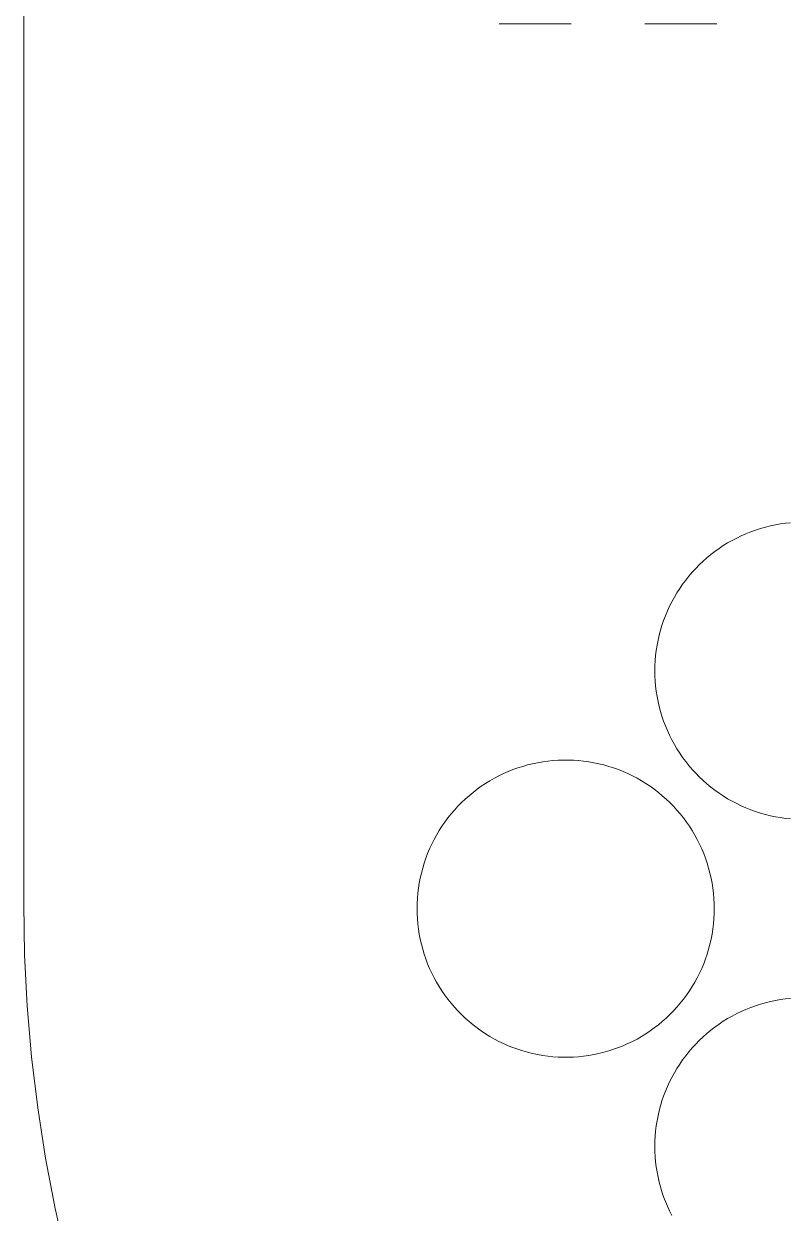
# Model space of a CAD drawing. Header units: millimetres. Extents: x 8434 to 10928, y 788 to 2545.
# Drawn here: x 8551.5 to 8583.6, y 887.5 to 937.5 of the extents above; entities that cross this region are included whole.
import ezdxf

# ---------------------------------------------------------------- set-up
doc = ezdxf.new("R2010")
doc.units = ezdxf.units.MM
doc.layers.add('ZANO_R', color=7, linetype='Continuous', lineweight=0)

msp = doc.modelspace()

# ---------------------------------------------------------------- linework, layer by layer
at = {"layer": 'ZANO_R'}
for p, q in [((8551.535, 1180.541), (8551.535, 900.541)), ((8574.559, 937.541), (8571.535, 937.541)), ((8580.683, 937.541), (8577.659, 937.541)), ((8582.314, 916.25), (8582.519, 916.316)), ((8582.519, 916.316), (8582.727, 916.374)), ((8582.727, 916.374), (8582.936, 916.426)), ((8582.936, 916.426), (8583.148, 916.47)), ((8583.148, 916.47), (8583.36, 916.507)), ((8583.36, 916.507), (8583.574, 916.537)), ((8583.574, 916.537), (8583.788, 916.559)), ((8581.14, 915.709), (8581.328, 915.816)), ((8581.328, 915.816), (8581.519, 915.916)), ((8581.519, 915.916), (8581.713, 916.01)), ((8581.713, 916.01), (8581.91, 916.097)), ((8581.91, 916.097), (8582.111, 916.177)), ((8582.111, 916.177), (8582.314, 916.25)), ((8580.43, 915.219), (8580.601, 915.351)), ((8580.601, 915.351), (8580.777, 915.476)), ((8580.777, 915.476), (8580.956, 915.596)), ((8580.956, 915.596), (8581.14, 915.709)), ((8579.946, 914.79), (8580.103, 914.939)), ((8580.103, 914.939), (8580.264, 915.082)), ((8580.264, 915.082), (8580.43, 915.219)), ((8579.374, 914.145), (8579.509, 914.313)), ((8579.509, 914.313), (8579.649, 914.477)), ((8579.649, 914.477), (8579.795, 914.636)), ((8579.795, 914.636), (8579.946, 914.79)), ((8579.123, 913.794), (8579.246, 913.971)), ((8579.246, 913.971), (8579.374, 914.145)), ((8578.793, 913.237), (8578.897, 913.427)), ((8578.897, 913.427), (8579.007, 913.612)), ((8579.007, 913.612), (8579.123, 913.794)), ((8578.522, 912.65), (8578.606, 912.849)), ((8578.606, 912.849), (8578.696, 913.045)), ((8578.696, 913.045), (8578.793, 913.237)), ((8578.376, 912.244), (8578.446, 912.448)), ((8578.446, 912.448), (8578.522, 912.65)), ((8578.211, 911.618), (8578.259, 911.828)), ((8578.259, 911.828), (8578.314, 912.037)), ((8578.314, 912.037), (8578.376, 912.244)), ((8578.137, 911.193), (8578.17, 911.406)), ((8578.17, 911.406), (8578.211, 911.618)), ((8578.092, 910.764), (8578.111, 910.979)), ((8578.111, 910.979), (8578.137, 911.193)), ((8578.077, 910.333), (8578.081, 910.548)), ((8578.081, 910.117), (8578.077, 910.333)), ((8578.081, 910.548), (8578.092, 910.764)), ((8578.092, 909.902), (8578.081, 910.117)), ((8578.111, 909.687), (8578.092, 909.902)), ((8578.137, 909.472), (8578.111, 909.687)), ((8578.17, 909.259), (8578.137, 909.472)), ((8578.211, 909.047), (8578.17, 909.259)), ((8578.259, 908.837), (8578.211, 909.047)), ((8578.314, 908.628), (8578.259, 908.837)), ((8578.376, 908.422), (8578.314, 908.628)), ((8578.446, 908.218), (8578.376, 908.422)), ((8578.522, 908.016), (8578.446, 908.218)), ((8578.606, 907.817), (8578.522, 908.016)), ((8578.696, 907.621), (8578.606, 907.817)), ((8578.793, 907.428), (8578.696, 907.621)), ((8578.897, 907.239), (8578.793, 907.428)), ((8579.007, 907.053), (8578.897, 907.239)), ((8579.123, 906.872), (8579.007, 907.053)), ((8579.246, 906.694), (8579.123, 906.872)), ((8572.314, 906.25), (8572.519, 906.316)), ((8572.519, 906.316), (8572.727, 906.374)), ((8572.727, 906.374), (8572.936, 906.426)), ((8572.936, 906.426), (8573.148, 906.47)), ((8573.148, 906.47), (8573.36, 906.507)), ((8573.36, 906.507), (8573.574, 906.537)), ((8573.574, 906.537), (8573.788, 906.559)), ((8573.788, 906.559), (8574.004, 906.574)), ((8574.004, 906.574), (8574.219, 906.582)), ((8574.219, 906.582), (8574.435, 906.582)), ((8574.435, 906.582), (8574.651, 906.574)), ((8574.651, 906.574), (8574.866, 906.559)), ((8574.866, 906.559), (8575.081, 906.537)), ((8575.081, 906.537), (8575.294, 906.507)), ((8575.294, 906.507), (8575.507, 906.47)), ((8575.507, 906.47), (8575.718, 906.426)), ((8575.718, 906.426), (8575.927, 906.374)), ((8575.927, 906.374), (8576.135, 906.316)), ((8576.135, 906.316), (8576.34, 906.25)), ((8579.374, 906.521), (8579.246, 906.694)), ((8579.509, 906.352), (8579.374, 906.521)), ((8579.649, 906.188), (8579.509, 906.352)), ((8571.14, 905.709), (8571.328, 905.816)), ((8571.328, 905.816), (8571.519, 905.916)), ((8571.519, 905.916), (8571.713, 906.01)), ((8571.713, 906.01), (8571.91, 906.097)), ((8571.91, 906.097), (8572.111, 906.177)), ((8572.111, 906.177), (8572.314, 906.25)), ((8576.34, 906.25), (8576.543, 906.177)), ((8576.543, 906.177), (8576.744, 906.097)), ((8576.744, 906.097), (8576.941, 906.01)), ((8576.941, 906.01), (8577.136, 905.916)), ((8577.136, 905.916), (8577.327, 905.816)), ((8577.327, 905.816), (8577.514, 905.709)), ((8579.795, 906.029), (8579.649, 906.188)), ((8579.946, 905.875), (8579.795, 906.029)), ((8580.103, 905.727), (8579.946, 905.875)), ((8570.43, 905.219), (8570.601, 905.351)), ((8570.601, 905.351), (8570.777, 905.476)), ((8570.777, 905.476), (8570.956, 905.596)), ((8570.956, 905.596), (8571.14, 905.709)), ((8577.514, 905.709), (8577.698, 905.596)), ((8577.698, 905.596), (8577.878, 905.476)), ((8577.878, 905.476), (8578.053, 905.351)), ((8578.053, 905.351), (8578.224, 905.219)), ((8580.264, 905.584), (8580.103, 905.727)), ((8580.43, 905.446), (8580.264, 905.584)), ((8580.601, 905.315), (8580.43, 905.446)), ((8580.777, 905.189), (8580.601, 905.315)), ((8569.946, 904.79), (8570.103, 904.939)), ((8570.103, 904.939), (8570.264, 905.082)), ((8570.264, 905.082), (8570.43, 905.219)), ((8578.224, 905.219), (8578.39, 905.082)), ((8578.39, 905.082), (8578.552, 904.939)), ((8578.552, 904.939), (8578.708, 904.79)), ((8580.956, 905.07), (8580.777, 905.189)), ((8581.14, 904.956), (8580.956, 905.07)), ((8581.328, 904.85), (8581.14, 904.956)), ((8581.519, 904.749), (8581.328, 904.85)), ((8569.374, 904.145), (8569.509, 904.313)), ((8569.509, 904.313), (8569.649, 904.477)), ((8569.649, 904.477), (8569.795, 904.636)), ((8569.795, 904.636), (8569.946, 904.79)), ((8578.708, 904.79), (8578.86, 904.636)), ((8578.86, 904.636), (8579.005, 904.477)), ((8579.005, 904.477), (8579.146, 904.313)), ((8579.146, 904.313), (8579.28, 904.145)), ((8581.713, 904.656), (8581.519, 904.749)), ((8581.91, 904.569), (8581.713, 904.656)), ((8582.111, 904.489), (8581.91, 904.569)), ((8582.314, 904.416), (8582.111, 904.489)), ((8582.519, 904.35), (8582.314, 904.416)), ((8582.727, 904.291), (8582.519, 904.35)), ((8569.123, 903.794), (8569.246, 903.971)), ((8569.246, 903.971), (8569.374, 904.145)), ((8579.28, 904.145), (8579.409, 903.971)), ((8579.409, 903.971), (8579.531, 903.794)), ((8582.936, 904.239), (8582.727, 904.291)), ((8583.148, 904.195), (8582.936, 904.239)), ((8583.36, 904.158), (8583.148, 904.195)), ((8583.574, 904.128), (8583.36, 904.158)), ((8583.788, 904.106), (8583.574, 904.128)), ((8568.793, 903.237), (8568.897, 903.427)), ((8568.897, 903.427), (8569.007, 903.612)), ((8569.007, 903.612), (8569.123, 903.794)), ((8579.531, 903.794), (8579.648, 903.612)), ((8579.648, 903.612), (8579.758, 903.427)), ((8579.758, 903.427), (8579.861, 903.237)), ((8568.522, 902.65), (8568.606, 902.849)), ((8568.606, 902.849), (8568.696, 903.045)), ((8568.696, 903.045), (8568.793, 903.237)), ((8579.861, 903.237), (8579.958, 903.045)), ((8579.958, 903.045), (8580.048, 902.849)), ((8580.048, 902.849), (8580.132, 902.65)), ((8568.376, 902.244), (8568.446, 902.448)), ((8568.446, 902.448), (8568.522, 902.65)), ((8580.132, 902.65), (8580.208, 902.448)), ((8580.208, 902.448), (8580.278, 902.244)), ((8568.211, 901.618), (8568.259, 901.828)), ((8568.259, 901.828), (8568.314, 902.037)), ((8568.314, 902.037), (8568.376, 902.244)), ((8580.278, 902.244), (8580.34, 902.037)), ((8580.34, 902.037), (8580.396, 901.828)), ((8580.396, 901.828), (8580.444, 901.618)), ((8568.137, 901.193), (8568.17, 901.406)), ((8568.17, 901.406), (8568.211, 901.618)), ((8580.444, 901.618), (8580.484, 901.406)), ((8580.484, 901.406), (8580.518, 901.193)), ((8568.092, 900.764), (8568.111, 900.979)), ((8568.111, 900.979), (8568.137, 901.193)), ((8580.518, 901.193), (8580.544, 900.979)), ((8580.544, 900.979), (8580.562, 900.764)), ((8551.535, 900.541), (8551.572, 898.39)), ((8568.077, 900.333), (8568.081, 900.548)), ((8568.081, 900.117), (8568.077, 900.333)), ((8568.081, 900.548), (8568.092, 900.764)), ((8580.562, 900.764), (8580.573, 900.548)), ((8580.573, 900.548), (8580.577, 900.333)), ((8580.577, 900.333), (8580.573, 900.117)), ((8568.092, 899.902), (8568.081, 900.117)), ((8568.111, 899.687), (8568.092, 899.902)), ((8580.562, 899.902), (8580.544, 899.687)), ((8580.573, 900.117), (8580.562, 899.902)), ((8568.137, 899.472), (8568.111, 899.687)), ((8568.17, 899.259), (8568.137, 899.472)), ((8580.518, 899.472), (8580.484, 899.259)), ((8580.544, 899.687), (8580.518, 899.472)), ((8568.211, 899.047), (8568.17, 899.259)), ((8568.259, 898.837), (8568.211, 899.047)), ((8568.314, 898.628), (8568.259, 898.837)), ((8580.396, 898.837), (8580.34, 898.628)), ((8580.444, 899.047), (8580.396, 898.837)), ((8580.484, 899.259), (8580.444, 899.047)), ((8551.572, 898.39), (8551.682, 896.242)), ((8568.376, 898.422), (8568.314, 898.628)), ((8568.446, 898.218), (8568.376, 898.422)), ((8580.278, 898.422), (8580.208, 898.218)), ((8580.34, 898.628), (8580.278, 898.422)), ((8568.522, 898.016), (8568.446, 898.218)), ((8568.606, 897.817), (8568.522, 898.016)), ((8568.696, 897.621), (8568.606, 897.817)), ((8580.048, 897.817), (8579.958, 897.621)), ((8580.132, 898.016), (8580.048, 897.817)), ((8580.208, 898.218), (8580.132, 898.016)), ((8568.793, 897.428), (8568.696, 897.621)), ((8568.897, 897.239), (8568.793, 897.428)), ((8579.861, 897.428), (8579.758, 897.239)), ((8579.958, 897.621), (8579.861, 897.428)), ((8569.007, 897.053), (8568.897, 897.239)), ((8569.123, 896.872), (8569.007, 897.053)), ((8569.246, 896.694), (8569.123, 896.872)), ((8579.531, 896.872), (8579.409, 896.694)), ((8579.648, 897.053), (8579.531, 896.872)), ((8579.758, 897.239), (8579.648, 897.053)), ((8569.374, 896.521), (8569.246, 896.694)), ((8569.509, 896.352), (8569.374, 896.521)), ((8569.649, 896.188), (8569.509, 896.352)), ((8579.146, 896.352), (8579.005, 896.188)), ((8579.28, 896.521), (8579.146, 896.352)), ((8579.409, 896.694), (8579.28, 896.521)), ((8582.314, 896.25), (8582.519, 896.316)), ((8582.519, 896.316), (8582.727, 896.374)), ((8582.727, 896.374), (8582.936, 896.426)), ((8582.936, 896.426), (8583.148, 896.47)), ((8583.148, 896.47), (8583.36, 896.507)), ((8583.36, 896.507), (8583.574, 896.537)), ((8583.574, 896.537), (8583.788, 896.559)), ((8551.682, 896.242), (8551.866, 894.098)), ((8569.795, 896.029), (8569.649, 896.188)), ((8569.946, 895.875), (8569.795, 896.029)), ((8570.103, 895.727), (8569.946, 895.875)), ((8578.708, 895.875), (8578.552, 895.727)), ((8578.86, 896.029), (8578.708, 895.875)), ((8579.005, 896.188), (8578.86, 896.029)), ((8581.14, 895.709), (8581.328, 895.816)), ((8581.328, 895.816), (8581.519, 895.916)), ((8581.519, 895.916), (8581.713, 896.01)), ((8581.713, 896.01), (8581.91, 896.097)), ((8581.91, 896.097), (8582.111, 896.177)), ((8582.111, 896.177), (8582.314, 896.25)), ((8570.264, 895.584), (8570.103, 895.727)), ((8570.43, 895.446), (8570.264, 895.584)), ((8570.601, 895.315), (8570.43, 895.446)), ((8570.777, 895.189), (8570.601, 895.315)), ((8578.053, 895.315), (8577.878, 895.189)), ((8578.224, 895.446), (8578.053, 895.315)), ((8578.39, 895.584), (8578.224, 895.446)), ((8578.552, 895.727), (8578.39, 895.584)), ((8580.43, 895.219), (8580.601, 895.351)), ((8580.601, 895.351), (8580.777, 895.476)), ((8580.777, 895.476), (8580.956, 895.596)), ((8580.956, 895.596), (8581.14, 895.709)), ((8570.956, 895.07), (8570.777, 895.189)), ((8571.14, 894.956), (8570.956, 895.07)), ((8571.328, 894.85), (8571.14, 894.956)), ((8571.519, 894.749), (8571.328, 894.85)), ((8577.327, 894.85), (8577.136, 894.749)), ((8577.514, 894.956), (8577.327, 894.85)), ((8577.698, 895.07), (8577.514, 894.956)), ((8577.878, 895.189), (8577.698, 895.07)), ((8579.946, 894.79), (8580.103, 894.939)), ((8580.103, 894.939), (8580.264, 895.082)), ((8580.264, 895.082), (8580.43, 895.219)), ((8571.713, 894.656), (8571.519, 894.749)), ((8571.91, 894.569), (8571.713, 894.656)), ((8572.111, 894.489), (8571.91, 894.569)), ((8572.314, 894.416), (8572.111, 894.489)), ((8572.519, 894.35), (8572.314, 894.416)), ((8572.727, 894.291), (8572.519, 894.35)), ((8576.135, 894.35), (8575.927, 894.291)), ((8576.34, 894.416), (8576.135, 894.35)), ((8576.543, 894.489), (8576.34, 894.416)), ((8576.744, 894.569), (8576.543, 894.489)), ((8576.941, 894.656), (8576.744, 894.569)), ((8577.136, 894.749), (8576.941, 894.656)), ((8579.374, 894.145), (8579.509, 894.313)), ((8579.509, 894.313), (8579.649, 894.477)), ((8579.649, 894.477), (8579.795, 894.636)), ((8579.795, 894.636), (8579.946, 894.79)), ((8551.866, 894.098), (8552.122, 891.962)), ((8572.936, 894.239), (8572.727, 894.291)), ((8573.148, 894.195), (8572.936, 894.239)), ((8573.36, 894.158), (8573.148, 894.195)), ((8573.574, 894.128), (8573.36, 894.158)), ((8573.788, 894.106), (8573.574, 894.128)), ((8574.004, 894.091), (8573.788, 894.106)), ((8574.219, 894.084), (8574.004, 894.091)), ((8574.435, 894.084), (8574.219, 894.084)), ((8574.651, 894.091), (8574.435, 894.084)), ((8574.866, 894.106), (8574.651, 894.091)), ((8575.081, 894.128), (8574.866, 894.106)), ((8575.294, 894.158), (8575.081, 894.128)), ((8575.507, 894.195), (8575.294, 894.158)), ((8575.718, 894.239), (8575.507, 894.195)), ((8575.927, 894.291), (8575.718, 894.239)), ((8579.007, 893.612), (8579.123, 893.794)), ((8579.123, 893.794), (8579.246, 893.971)), ((8579.246, 893.971), (8579.374, 894.145)), ((8578.793, 893.237), (8578.897, 893.427)), ((8578.897, 893.427), (8579.007, 893.612)), ((8578.522, 892.65), (8578.606, 892.849)), ((8578.606, 892.849), (8578.696, 893.045)), ((8578.696, 893.045), (8578.793, 893.237)), ((8578.376, 892.244), (8578.446, 892.448)), ((8578.446, 892.448), (8578.522, 892.65)), ((8552.122, 891.962), (8552.451, 889.837)), ((8578.211, 891.618), (8578.259, 891.828)), ((8578.259, 891.828), (8578.314, 892.037)), ((8578.314, 892.037), (8578.376, 892.244)), ((8578.137, 891.193), (8578.17, 891.406)), ((8578.17, 891.406), (8578.211, 891.618)), ((8578.092, 890.764), (8578.111, 890.979)), ((8578.111, 890.979), (8578.137, 891.193)), ((8578.077, 890.333), (8578.081, 890.548)), ((8578.081, 890.117), (8578.077, 890.333)), ((8578.081, 890.548), (8578.092, 890.764)), ((8552.451, 889.837), (8552.853, 887.723)), ((8578.092, 889.902), (8578.081, 890.117)), ((8578.111, 889.687), (8578.092, 889.902)), ((8578.137, 889.472), (8578.111, 889.687)), ((8578.17, 889.259), (8578.137, 889.472)), ((8578.211, 889.047), (8578.17, 889.259)), ((8578.259, 888.837), (8578.211, 889.047)), ((8578.314, 888.628), (8578.259, 888.837)), ((8578.376, 888.422), (8578.314, 888.628)), ((8578.446, 888.218), (8578.376, 888.422)), ((8578.522, 888.016), (8578.446, 888.218)), ((8578.606, 887.817), (8578.522, 888.016)), ((8578.696, 887.621), (8578.606, 887.817)), ((8552.853, 887.723), (8553.327, 885.625)), ((8578.793, 887.428), (8578.696, 887.621))]:
    msp.add_line(p, q, dxfattribs=at)

doc.saveas('drawing.dxf')
